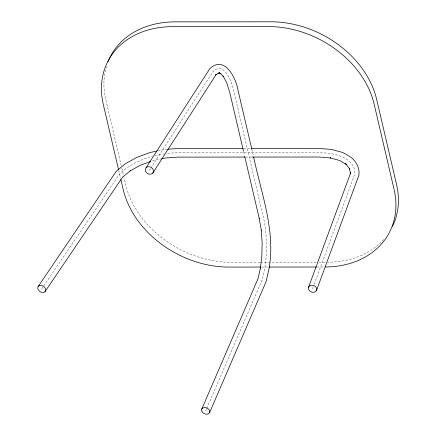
<?xml version="1.0" encoding="UTF-8"?>
<svg xmlns="http://www.w3.org/2000/svg" width="436" height="436" viewBox="0 0 436 436"><rect width="100%" height="100%" fill="white"/><g stroke="black" fill="none" stroke-linecap="round" stroke-linejoin="round"><path stroke-width="0.33" stroke-dasharray="2.18 1.64" d="M312.563 288.757L313.271 286.844M314.209 284.288L354.822 173.942A51.622 26.852 -13.2 0 0 319.212 152.725L177.327 152.829A51.622 26.852 -13.2 0 0 166.928 153.467M205.667 410.87L206.479 408.995M206.746 408.368L262.009 280.266A51.622 18.04 90 0 0 263.415 217.548L233.947 91.609A51.622 18.04 90 0 0 213.133 71.39L151.254 167.577M149.412 170.438L150.889 168.149M41.693 288.948L119.497 174.111A51.622 26.852 -13.2 0 1 152.42 156.322M157.778 150.84L163.653 149.559L167.01 149.303M152.328 160.824L160.955 158.938M243.746 148.496L250.547 148.491M245.648 157.069L251.092 157.064M259.943 262.276L231.412 262.298A93.446 72.823 27.6 0 1 125.682 184.646L123.982 177.398M260.619 262.276L316.313 262.238M319.032 262.238L325.823 262.232M261.518 267.055L268.309 267.05M317.212 267.012L324.002 267.006M251.785 149.096L253.485 156.361M243.637 151.804L244.569 155.772M121.208 165.538L105.79 99.642A93.446 72.823 27.6 0 1 106.439 66.354M121.824 168.176L123.366 174.765M118.712 170.318L120.559 178.226M155.031 155.641A51.622 26.852 -13.2 0 1 164.296 153.815M383.767 239.424A93.446 72.823 27.6 0 1 327.867 262.227"/><path stroke-width="0.65" d="M350.506 173.577L350.729 172.656L308.584 287.155M316.547 290.354A4.295 3.466 20.2 0 0 311.735 285.188A4.295 3.466 20.2 0 0 309.407 290.725A4.295 3.466 20.2 0 0 316.547 290.354L358.915 175.228C359.847 168.405 356.425 161.505 351.084 157.369L342.996 152.551L331.622 149.439L319.239 148.442L251.223 148.491M201.705 409.208L257.959 278.811L260.45 268.113L260.374 268.576L261.851 256.09L262.145 242.934L261.24 230.001M209.634 412.532L266.058 281.727L268.865 269.557C275.977 231.309 261.349 193.884 253.643 157.02M146.055 167.778L209.918 68.507C224.72 55.018 236.127 78.213 238.029 90.301L251.785 149.096M152.769 173.097A4.295 3.537 32.8 0 0 149.755 166.792A4.295 3.537 32.8 0 0 145.717 171.424A4.295 3.537 32.8 0 0 152.769 173.097L216.349 74.267L215.597 74.916L219.853 72.496L218.894 72.926M38.357 286.267L116.33 171.174L125.781 163.495L137.018 157.303L149.94 152.551L157.124 150.981M45.033 291.63A4.295 3.194 34.1 0 0 41.905 285.558A4.295 3.194 34.1 0 0 38.15 289.657A4.295 3.194 34.1 0 0 45.033 291.63L122.663 177.043L130.571 170.569L130.108 170.89L140.447 165.195L150.453 161.516M161.62 158.797L164.939 158.072L177.561 157.118L244.967 157.069M167.686 149.254L177.092 148.54L243.065 148.496M251.774 157.064L319.179 157.015L330.815 157.952L330.21 157.865L339.78 160.552L346.963 164.83L345.617 163.669L349.83 169.119L349.47 168.236L350.468 173.893M260.837 267.055L228.916 267.077A93.446 72.823 27.6 0 1 123.181 189.426L120.87 179.539M268.99 267.05L316.536 267.012M218.044 73.161L221.128 73.744M220.327 73.553L223.592 76.725L223.09 75.924L226.845 83.102L229.859 92.917L243.484 151.139M244.721 156.431L259.273 218.627M118.559 169.659L103.294 104.422A93.446 72.823 27.6 0 1 172.661 26.645L268.429 26.58A93.446 72.823 27.6 0 1 374.164 104.226L394.051 189.235A93.446 72.823 27.6 0 1 325.37 267.006M259.186 218.109L261.295 230.333M107.943 61.988A93.446 72.823 27.6 0 1 175.158 21.865L270.925 21.8A93.446 72.823 27.6 0 1 376.66 99.452L396.553 184.455A93.446 72.823 27.6 0 1 392.52 226.404M202.032 411.742A4.295 3.128 23.3 0 0 209.187 413.224A4.295 3.128 23.3 0 0 205.787 407.644A4.295 3.128 23.3 0 0 202.032 411.742"/></g></svg>
